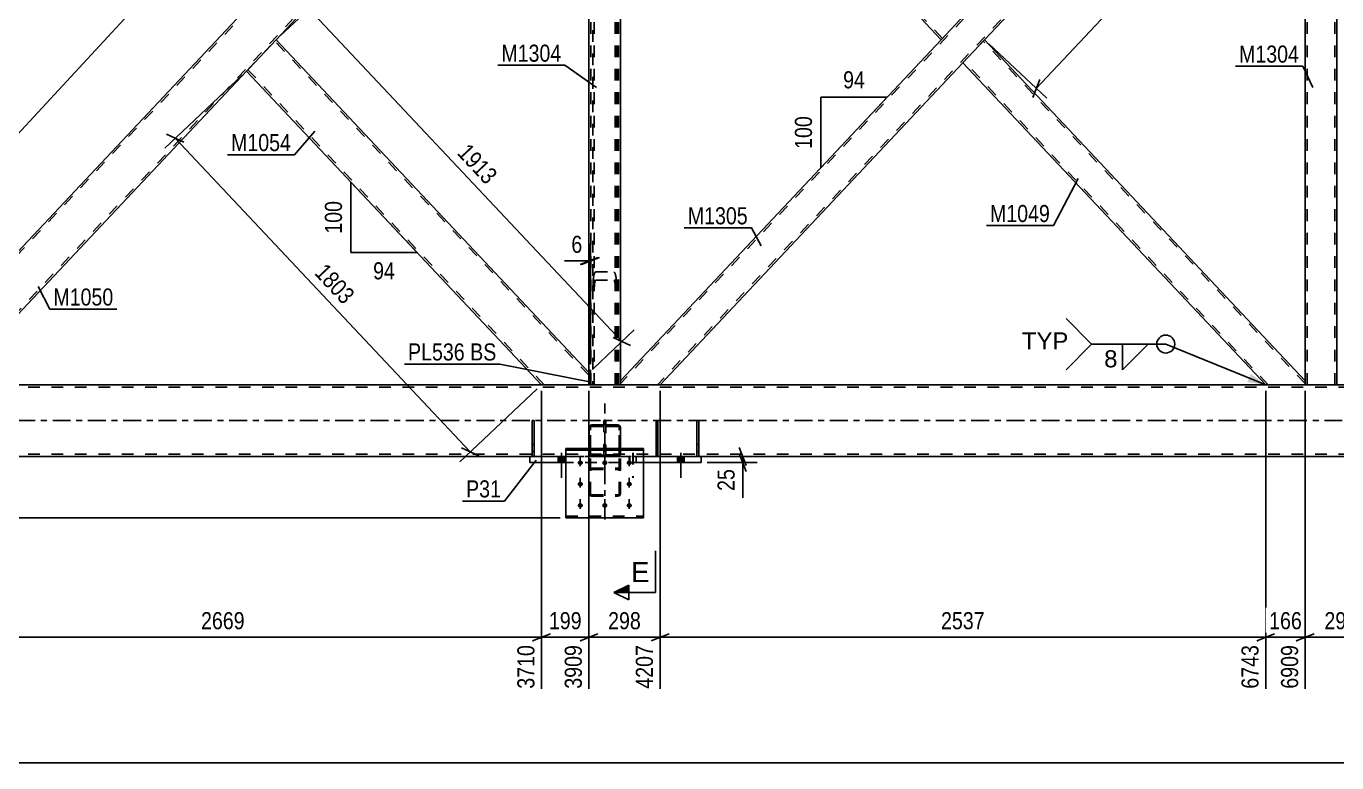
# Model space of a CAD drawing. Header units: millimetres. Extents: x -174 to 1015, y -641 to 200.
# Drawn here: x -36 to 183.5, y -184.9 to -61.5 of the extents above; entities that cross this region are included whole.
import ezdxf

# ---------------------------------------------------------------- set-up
doc = ezdxf.new("R2010")
doc.units = ezdxf.units.MM
doc.linetypes.add('DXK_LINE_DOT2', pattern=[3.9198, 1.9599, -1.9599])
doc.linetypes.add('DXK_LINE_DOT3', pattern=[5.9187, 2.979, -0.9799, 0.9799, -0.9799])
doc.styles.add('Arial', font='ARIAL.TTF', dxfattribs={"height": 0.2})
doc.styles.add('Arial Narrow', font='ARIALN.TTF', dxfattribs={"height": 0.2})

# ---------------------------------------------------------------- blocks, each defined once
blk = doc.blocks.new('Bolt-814735029-5264 - 5257')
at = {"linetype": 'Continuous'}
for points in [[(56.81, -134.28), (56.9, -134.29), (56.99, -134.31), (57.07, -134.35), (57.14, -134.41), (57.19, -134.47), (57.23, -134.54), (57.25, -134.62), (57.25, -134.7), (57.23, -134.78), (57.19, -134.85), (57.14, -134.92), (57.07, -134.97), (56.99, -135.01), (56.9, -135.04), (56.81, -135.05), (56.72, -135.04), (56.63, -135.01), (56.55, -134.97), (56.48, -134.92), (56.43, -134.85), (56.39, -134.78), (56.37, -134.7), (56.37, -134.62), (56.39, -134.54), (56.43, -134.47), (56.48, -134.41), (56.55, -134.35), (56.63, -134.31), (56.72, -134.29)], [(60.91, -134.28), (61, -134.29), (61.09, -134.31), (61.17, -134.35), (61.24, -134.41), (61.29, -134.47), (61.33, -134.54), (61.35, -134.62), (61.35, -134.7), (61.33, -134.78), (61.29, -134.85), (61.24, -134.92), (61.17, -134.97), (61.09, -135.01), (61, -135.04), (60.91, -135.05), (60.82, -135.04), (60.73, -135.01), (60.65, -134.97), (60.58, -134.92), (60.53, -134.85), (60.49, -134.78), (60.47, -134.7), (60.47, -134.62), (60.49, -134.54), (60.53, -134.47), (60.58, -134.41), (60.65, -134.35), (60.73, -134.31), (60.82, -134.29)], [(65.01, -134.28), (65.1, -134.29), (65.19, -134.31), (65.27, -134.35), (65.34, -134.41), (65.39, -134.47), (65.43, -134.54), (65.45, -134.62), (65.45, -134.7), (65.43, -134.78), (65.39, -134.85), (65.34, -134.92), (65.27, -134.97), (65.19, -135.01), (65.1, -135.04), (65.01, -135.05), (64.92, -135.04), (64.83, -135.01), (64.75, -134.97), (64.68, -134.92), (64.63, -134.85), (64.59, -134.78), (64.57, -134.7), (64.57, -134.62), (64.59, -134.54), (64.63, -134.47), (64.68, -134.41), (64.75, -134.35), (64.83, -134.31), (64.92, -134.29)], [(56.81, -137.85), (56.9, -137.86), (56.99, -137.89), (57.07, -137.93), (57.14, -137.98), (57.19, -138.05), (57.23, -138.12), (57.25, -138.2), (57.25, -138.28), (57.23, -138.36), (57.19, -138.43), (57.14, -138.49), (57.07, -138.55), (56.99, -138.59), (56.9, -138.61), (56.81, -138.62), (56.72, -138.61), (56.63, -138.59), (56.55, -138.55), (56.48, -138.49), (56.43, -138.43), (56.39, -138.36), (56.37, -138.28), (56.37, -138.2), (56.39, -138.12), (56.43, -138.05), (56.48, -137.98), (56.55, -137.93), (56.63, -137.89), (56.72, -137.86)], [(65.01, -137.85), (65.1, -137.86), (65.19, -137.89), (65.27, -137.93), (65.34, -137.98), (65.39, -138.05), (65.43, -138.12), (65.45, -138.2), (65.45, -138.28), (65.43, -138.36), (65.39, -138.43), (65.34, -138.49), (65.27, -138.55), (65.19, -138.59), (65.1, -138.61), (65.01, -138.62), (64.92, -138.61), (64.83, -138.59), (64.75, -138.55), (64.68, -138.49), (64.63, -138.43), (64.59, -138.36), (64.57, -138.28), (64.57, -138.2), (64.59, -138.12), (64.63, -138.05), (64.68, -137.98), (64.75, -137.93), (64.83, -137.89), (64.92, -137.86)], [(56.81, -141.43), (56.9, -141.44), (56.99, -141.46), (57.07, -141.5), (57.14, -141.56), (57.19, -141.62), (57.23, -141.69), (57.25, -141.77), (57.25, -141.85), (57.23, -141.93), (57.19, -142), (57.14, -142.07), (57.07, -142.12), (56.99, -142.16), (56.9, -142.19), (56.81, -142.2), (56.72, -142.19), (56.63, -142.16), (56.55, -142.12), (56.48, -142.07), (56.43, -142), (56.39, -141.93), (56.37, -141.85), (56.37, -141.77), (56.39, -141.69), (56.43, -141.62), (56.48, -141.56), (56.55, -141.5), (56.63, -141.46), (56.72, -141.44)], [(60.91, -141.43), (61, -141.44), (61.09, -141.46), (61.17, -141.5), (61.24, -141.56), (61.29, -141.62), (61.33, -141.69), (61.35, -141.77), (61.35, -141.85), (61.33, -141.93), (61.29, -142), (61.24, -142.07), (61.17, -142.12), (61.09, -142.16), (61, -142.19), (60.91, -142.2), (60.82, -142.19), (60.73, -142.16), (60.65, -142.12), (60.58, -142.07), (60.53, -142), (60.49, -141.93), (60.47, -141.85), (60.47, -141.77), (60.49, -141.69), (60.53, -141.62), (60.58, -141.56), (60.65, -141.5), (60.73, -141.46), (60.82, -141.44)], [(65.01, -141.43), (65.1, -141.44), (65.19, -141.46), (65.27, -141.5), (65.34, -141.56), (65.39, -141.62), (65.43, -141.69), (65.45, -141.77), (65.45, -141.85), (65.43, -141.93), (65.39, -142), (65.34, -142.07), (65.27, -142.12), (65.19, -142.16), (65.1, -142.19), (65.01, -142.2), (64.92, -142.19), (64.83, -142.16), (64.75, -142.12), (64.68, -142.07), (64.63, -142), (64.59, -141.93), (64.57, -141.85), (64.57, -141.77), (64.59, -141.69), (64.63, -141.62), (64.68, -141.56), (64.75, -141.5), (64.83, -141.46), (64.92, -141.44)]]:
    blk.add_hatch(color=1, dxfattribs=at).paths.add_polyline_path(points)
at = {"color": 1, "linetype": 'Continuous'}
for p, q in [((56.81, -135.23), (56.81, -133.6)), ((60.91, -135.23), (60.91, -133.6)), ((65.01, -135.23), (65.01, -133.6)), ((56.81, -138.8), (56.81, -137.18)), ((65.01, -138.8), (65.01, -137.18)), ((56.81, -142.38), (56.81, -140.75)), ((60.91, -142.38), (60.91, -140.75)), ((65.01, -142.38), (65.01, -140.75))]:
    blk.add_line(p, q, dxfattribs=at)
blk = doc.blocks.new('Part-814735029-5336 - 5257')
at = {"color": 7, "linetype": 'DXK_LINE_DOT2'}
for p, q in [((863.9, -122), (-67.1, -122)), ((863.9, -121.6), (50.38, -121.6)), ((58.5, -121.6), (50.38, -121.6)), ((863.9, -133.2), (-67.1, -133.2)), ((77.05, -133.6), (48.33, -133.6))]:
    blk.add_line(p, q, dxfattribs=at)
at = {"color": 2, "linetype": 'Continuous'}
for p, q in [((50.38, -121.6), (-48.58, -121.6)), ((863.9, -121.6), (58.5, -121.6)), ((48.33, -133.6), (-67.1, -133.6)), ((294.4, -133.6), (77.05, -133.6))]:
    blk.add_line(p, q, dxfattribs=at)
at = {"color": 7, "linetype": 'DXK_LINE_DOT3'}
blk.add_line((-67.1, -127.6), (863.9, -127.6), dxfattribs=at)
blk = doc.blocks.new('Bolt-814735029-5276 - 5257')
at = {"linetype": 'Continuous'}
for points in [[(54.17, -133.6), (53.09, -133.6), (53.09, -134.6), (54.17, -134.6)], [(74.17, -133.6), (73.09, -133.6), (73.09, -134.6), (74.17, -134.6)]]:
    blk.add_hatch(color=1, dxfattribs=at).paths.add_polyline_path(points)
at = {"color": 1, "linetype": 'Continuous'}
for p, q in [((53.09, -133.6), (53.09, -134.6)), ((53.63, -133), (53.63, -137.2)), ((54.17, -133.6), (54.17, -134.6)), ((73.09, -133.6), (73.09, -134.6)), ((73.63, -133), (73.63, -137.2)), ((74.17, -133.6), (74.17, -134.6))]:
    blk.add_line(p, q, dxfattribs=at)
at = {"color": 1, "linetype": 'DXK_LINE_DOT2'}
for p, q in [((65.09, -133.6), (65.09, -134.6)), ((65.63, -133), (65.63, -137.2)), ((66.17, -133.6), (66.17, -134.6))]:
    blk.add_line(p, q, dxfattribs=at)
blk = doc.blocks.new('Bolt-814735029-5277 - 5257')
at = {"linetype": 'Continuous'}
for points in [[(54.19, -133.6), (53.11, -133.6), (53.11, -134.6), (54.19, -134.6)], [(74.19, -133.6), (73.11, -133.6), (73.11, -134.6), (74.19, -134.6)]]:
    blk.add_hatch(color=1, dxfattribs=at).paths.add_polyline_path(points)
at = {"color": 1, "linetype": 'Continuous'}
for p, q in [((53.11, -133.6), (53.11, -134.6)), ((53.65, -133), (53.65, -137.2)), ((54.19, -133.6), (54.19, -134.6)), ((73.11, -133.6), (73.11, -134.6)), ((73.65, -133), (73.65, -137.2)), ((74.19, -133.6), (74.19, -134.6))]:
    blk.add_line(p, q, dxfattribs=at)
at = {"color": 1, "linetype": 'DXK_LINE_DOT2'}
for p, q in [((65.11, -133.6), (65.11, -134.6)), ((65.65, -133), (65.65, -137.2)), ((66.19, -133.6), (66.19, -134.6))]:
    blk.add_line(p, q, dxfattribs=at)
blk = doc.blocks.new('Part-814735029-5304 - 5257')
at = {"color": 7, "linetype": 'DXK_LINE_DOT2'}
for p, q in [((58.26, -121.6), (58.26, -119.14)), ((58.5, -119.14), (58.26, -119.14)), ((58.5, -121.6), (58.5, -119.14)), ((58.5, -121.6), (58.26, -121.6))]:
    blk.add_line(p, q, dxfattribs=at)
blk = doc.blocks.new('Part-814735029-5309 - 5257')
at = {"color": 2, "linetype": 'Continuous'}
for p, q in [((58.5, -119.14), (58.26, -119.14)), ((58.26, -119.14), (58.26, -121.6)), ((58.5, -119.14), (58.5, -121.6)), ((58.5, -121.6), (58.26, -121.6))]:
    blk.add_line(p, q, dxfattribs=at)
blk = doc.blocks.new('Part-814735029-5474 - 5257')
at = {"color": 7, "linetype": 'DXK_LINE_DOT2'}
for p, q in [((183.54, -6), (178.26, -6)), ((178.26, -6.66), (178.26, -6)), ((178.58, -121.6), (178.58, -6)), ((183.22, -121.6), (183.22, -6)), ((183.54, -6.66), (183.54, -6)), ((178.26, -121.6), (178.26, -120.94)), ((183.54, -121.6), (178.26, -121.6)), ((183.54, -121.6), (183.54, -120.94))]:
    blk.add_line(p, q, dxfattribs=at)
at = {"color": 2, "linetype": 'Continuous'}
for p, q in [((178.26, -120.94), (178.26, -6.66)), ((183.54, -120.94), (183.54, -6.66))]:
    blk.add_line(p, q, dxfattribs=at)
blk = doc.blocks.new('Part-814735029-7438 - 5257')
at = {"color": 7, "linetype": 'DXK_LINE_DOT2'}
for p, q in [((58.95, 12.35), (58.91, 12.28)), ((58.91, 12.28), (58.91, -121.6)), ((58.91, 11.08), (58.95, 11.01)), ((59.05, 12.41), (58.95, 12.35)), ((58.95, 11.01), (59.05, 10.95)), ((59.21, 12.45), (59.05, 12.41)), ((59.15, 12.28), (59.17, 12.32)), ((59.15, -121.6), (59.15, 12.28)), ((59.17, 11.05), (59.15, 11.08)), ((59.17, 12.32), (59.22, 12.35)), ((59.22, 11.01), (59.17, 11.05)), ((59.39, 12.47), (59.21, 12.45)), ((59.22, 12.35), (59.25, 12.36)), ((59.22, 11.01), (59.25, 11.01)), ((59.25, 12.36), (59.3, 12.37)), ((59.25, 11.01), (59.3, 10.99)), ((59.3, 12.37), (59.39, 12.37)), ((59.3, 10.99), (59.39, 10.99)), ((62.43, 12.47), (59.39, 12.47)), ((62.43, 12.37), (59.39, 12.37)), ((62.43, 10.99), (59.39, 10.99)), ((62.61, 12.45), (62.43, 12.47)), ((62.43, 12.37), (62.52, 12.37)), ((62.52, 10.99), (62.43, 10.99)), ((62.52, 12.37), (62.6, 12.35)), ((62.6, 11.01), (62.52, 10.99)), ((62.6, 12.35), (62.65, 12.32)), ((62.65, 11.05), (62.6, 11.01)), ((62.77, 12.41), (62.61, 12.45)), ((62.65, 12.32), (62.67, 12.28)), ((62.67, 11.08), (62.65, 11.05)), ((62.67, -121.6), (62.67, 12.28)), ((62.87, 12.35), (62.77, 12.41)), ((62.77, 10.95), (62.87, 11.01)), ((62.91, 12.28), (62.87, 12.35)), ((62.87, 11.01), (62.91, 11.08)), ((62.91, -121.6), (62.91, 12.28)), ((59.05, 10.95), (59.21, 10.91)), ((59.21, 10.91), (59.39, 10.89)), ((62.43, 10.89), (59.39, 10.89)), ((62.43, 10.89), (62.61, 10.91)), ((62.61, 10.91), (62.77, 10.95)), ((59.39, -102.66), (59.21, -102.87)), ((59.39, -102.66), (62.43, -102.66)), ((62.61, -102.87), (62.43, -102.66)), ((58.95, -104.4), (58.91, -105.48)), ((59.15, -105.48), (59.17, -104.94)), ((59.3, -104.17), (59.39, -104.07)), ((59.39, -104.07), (62.43, -104.07)), ((62.43, -104.07), (62.52, -104.17)), ((62.65, -104.94), (62.67, -105.48)), ((62.91, -105.48), (62.87, -104.4)), ((58.91, -121.6), (62.91, -121.6))]:
    blk.add_line(p, q, dxfattribs=at)
for centre, radius, start, end in [((64.63, -104.58), 5.69, 162.5177, 178.1407), ((57.19, -104.58), 5.69, 1.8593, 17.4823), ((62.01, -105.03), 2.84, 162.5177, 178.1407), ((59.81, -105.03), 2.84, 1.8593, 17.4823)]:
    blk.add_arc(centre, radius, start, end, dxfattribs=at)
blk = doc.blocks.new('Part-814735029-5414 - 5257')
at = {"color": 2, "linetype": 'Continuous'}
for p, q in [((1.34, -68.59), (5.84, -63.8)), ((58.26, -119.54), (5.84, -63.8)), ((0.9, -69.05), (1.03, -68.92)), ((50.32, -121.6), (0.9, -69.05)), ((1.03, -68.92), (1.34, -68.59)), ((58.26, -121.6), (50.38, -121.6))]:
    blk.add_line(p, q, dxfattribs=at)
at = {"color": 7, "linetype": 'DXK_LINE_DOT2'}
for p, q in [((58.26, -120), (5.62, -64.03)), ((1.26, -68.68), (1.03, -68.92)), ((1.12, -68.82), (1.14, -68.8)), ((50.76, -121.6), (1.12, -68.82)), ((1.17, -68.77), (1.34, -68.59)), ((58.26, -121.6), (58.26, -119.54)), ((50.38, -121.6), (50.32, -121.6))]:
    blk.add_line(p, q, dxfattribs=at)
blk = doc.blocks.new('Part-814735029-5569 - 5257')
at = {"color": 2, "linetype": 'Continuous'}
for p, q in [((-56.46, -119.54), (50.32, -6)), ((54.41, -6), (50.38, -6)), ((58.26, -8.06), (5.84, -63.8)), ((58.26, -6.71), (58.26, -8.06)), ((-48.51, -121.6), (0.9, -69.05)), ((-56.46, -121.6), (-56.46, -119.54)), ((-48.58, -121.6), (-56.46, -121.6))]:
    blk.add_line(p, q, dxfattribs=at)
at = {"color": 7, "linetype": 'DXK_LINE_DOT2'}
for p, q in [((-56.46, -120), (50.76, -6)), ((50.38, -6), (50.32, -6)), ((58.26, -6), (54.41, -6)), ((58.26, -6.71), (58.26, -6)), ((-48.95, -121.6), (58.26, -7.59)), ((0.9, -69.05), (5.84, -63.8)), ((-48.58, -121.6), (-48.51, -121.6))]:
    blk.add_line(p, q, dxfattribs=at)
blk = doc.blocks.new('Part-814735029-5580 - 5257')
at = {"color": 2, "linetype": 'Continuous'}
for p, q in [((48.33, -134.6), (48.33, -133.6)), ((54.41, -133.6), (48.33, -133.6)), ((77.05, -133.6), (67.41, -133.6)), ((77.05, -134.6), (77.05, -133.6)), ((54.41, -134.6), (48.33, -134.6)), ((77.05, -134.6), (67.41, -134.6))]:
    blk.add_line(p, q, dxfattribs=at)
at = {"color": 7, "linetype": 'DXK_LINE_DOT2'}
for p, q in [((67.41, -133.6), (54.41, -133.6)), ((67.41, -134.6), (54.41, -134.6))]:
    blk.add_line(p, q, dxfattribs=at)
blk = doc.blocks.new('Part-814735029-5701 - 5257')
at = {"color": 7, "linetype": 'DXK_LINE_DOT2'}
for p, q in [((172.07, -6), (63.54, -121.41)), ((178.26, -6.19), (69.73, -121.6)), ((178.26, -6), (171.63, -6)), ((120.9, -59.95), (117.28, -63.8)), ((124.53, -63.8), (120.9, -67.65)), ((70.17, -121.6), (63.54, -121.6))]:
    blk.add_line(p, q, dxfattribs=at)
at = {"color": 2, "linetype": 'Continuous'}
for p, q in [((171.63, -6), (120.9, -59.95)), ((178.26, -6.66), (178.26, -6)), ((178.26, -6.66), (124.53, -63.8)), ((117.28, -63.8), (63.54, -120.94)), ((120.9, -67.65), (70.17, -121.6)), ((63.54, -121.6), (63.54, -120.94))]:
    blk.add_line(p, q, dxfattribs=at)
blk = doc.blocks.new('Part-814735029-5621 - 5257')
at = {"color": 2, "linetype": 'Continuous'}
for p, q in [((58.31, -128.62), (58.27, -128.8)), ((58.27, -128.81), (58.27, -128.8)), ((58.41, -128.46), (58.31, -128.62)), ((58.57, -128.36), (58.41, -128.46)), ((58.75, -128.32), (58.57, -128.36)), ((63.07, -128.32), (58.75, -128.32)), ((63.25, -128.36), (63.07, -128.32)), ((63.41, -128.46), (63.25, -128.36)), ((63.51, -128.62), (63.41, -128.46)), ((63.55, -128.8), (63.51, -128.62)), ((63.55, -128.81), (63.55, -128.8))]:
    blk.add_line(p, q, dxfattribs=at)
at = {"color": 7, "linetype": 'DXK_LINE_DOT2'}
for p, q in [((58.27, -128.8), (58.31, -128.62)), ((58.27, -133.12), (58.27, -128.81)), ((58.51, -128.8), (58.53, -128.71)), ((58.51, -133.12), (58.51, -128.8)), ((58.53, -128.71), (58.58, -128.63)), ((58.57, -128.36), (58.75, -128.32)), ((58.58, -128.63), (58.66, -128.58)), ((58.66, -128.58), (58.75, -128.56)), ((63.07, -128.56), (58.75, -128.56)), ((63.07, -128.32), (63.25, -128.36)), ((63.07, -128.56), (63.16, -128.58)), ((63.16, -128.58), (63.24, -128.63)), ((63.24, -128.63), (63.29, -128.71)), ((63.29, -128.71), (63.31, -128.8)), ((63.31, -133.12), (63.31, -128.8)), ((63.51, -128.62), (63.55, -128.8)), ((63.55, -133.12), (63.55, -128.81)), ((58.27, -133.12), (58.31, -133.3)), ((58.31, -133.3), (58.27, -133.12)), ((58.31, -133.3), (58.41, -133.46)), ((58.41, -133.46), (58.57, -133.56)), ((58.53, -133.21), (58.51, -133.12)), ((58.58, -133.29), (58.53, -133.21)), ((58.57, -133.56), (58.75, -133.6)), ((58.75, -133.6), (58.57, -133.56)), ((58.66, -133.34), (58.58, -133.29)), ((58.75, -133.36), (58.66, -133.34)), ((63.07, -133.36), (58.75, -133.36)), ((63.07, -133.6), (58.75, -133.6)), ((63.16, -133.34), (63.07, -133.36)), ((63.07, -133.6), (63.25, -133.56)), ((63.25, -133.56), (63.07, -133.6)), ((63.24, -133.29), (63.16, -133.34)), ((63.29, -133.21), (63.24, -133.29)), ((63.25, -133.56), (63.41, -133.46)), ((63.31, -133.12), (63.29, -133.21)), ((63.41, -133.46), (63.51, -133.3)), ((63.51, -133.3), (63.55, -133.12)), ((63.55, -133.12), (63.51, -133.3))]:
    blk.add_line(p, q, dxfattribs=at)
at = {"color": 7, "linetype": 'DXK_LINE_DOT3'}
blk.add_line((60.91, -130.96), (60.91, -130.96), dxfattribs=at)
at = {"color": 7, "linetype": 'DXK_LINE_DOT2'}
for centre, start, end in [((58.75, -128.8), 112.5, 157.5), ((63.07, -128.8), 22.5, 67.5), ((58.75, -133.12), 202.5, 247.5), ((63.07, -133.12), 292.5, 337.5)]:
    blk.add_arc(centre, 0.48, start, end, dxfattribs=at)
blk = doc.blocks.new('Part-814735029-5622 - 5257')
at = {"color": 7, "linetype": 'DXK_LINE_DOT3'}
blk.add_line((60.91, -144.17), (60.91, -124.73), dxfattribs=at)
at = {"color": 2, "linetype": 'Continuous'}
for p, q in [((58.27, -128.81), (58.31, -128.63)), ((58.27, -132.26), (58.27, -128.81)), ((58.31, -128.63), (58.41, -128.47)), ((58.41, -128.47), (58.57, -128.37)), ((58.57, -128.37), (58.75, -128.33)), ((58.75, -128.33), (63.07, -128.33)), ((63.07, -128.33), (63.25, -128.37)), ((63.25, -128.37), (63.41, -128.47)), ((63.41, -128.47), (63.51, -128.63)), ((63.51, -128.63), (63.55, -128.81)), ((63.55, -132.26), (63.55, -128.81))]:
    blk.add_line(p, q, dxfattribs=at)
at = {"color": 7, "linetype": 'DXK_LINE_DOT2'}
for p, q in [((58.53, -128.72), (58.51, -128.81)), ((58.51, -139.83), (58.51, -128.81)), ((58.58, -128.64), (58.53, -128.72)), ((58.66, -128.59), (58.58, -128.64)), ((58.75, -128.57), (58.66, -128.59)), ((58.75, -128.57), (63.07, -128.57)), ((63.16, -128.59), (63.07, -128.57)), ((63.24, -128.64), (63.16, -128.59)), ((63.29, -128.72), (63.24, -128.64)), ((63.31, -128.81), (63.29, -128.72)), ((63.31, -139.83), (63.31, -128.81)), ((58.27, -139.83), (58.27, -132.26)), ((58.31, -133.32), (58.27, -133.13)), ((58.41, -133.47), (58.31, -133.32)), ((58.57, -133.58), (58.41, -133.47)), ((58.51, -133.13), (58.53, -133.22)), ((58.53, -133.22), (58.58, -133.3)), ((58.75, -133.61), (58.57, -133.58)), ((58.58, -133.3), (58.66, -133.35)), ((58.66, -133.35), (58.75, -133.37)), ((58.75, -133.37), (63.07, -133.37)), ((58.75, -133.61), (63.07, -133.61)), ((63.07, -133.37), (63.16, -133.35)), ((63.25, -133.58), (63.07, -133.61)), ((63.16, -133.35), (63.24, -133.3)), ((63.24, -133.3), (63.29, -133.22)), ((63.41, -133.47), (63.25, -133.58)), ((63.29, -133.22), (63.31, -133.13)), ((63.51, -133.32), (63.41, -133.47)), ((63.55, -133.13), (63.51, -133.32)), ((63.55, -139.83), (63.55, -132.26)), ((58.31, -135.85), (58.27, -136.01)), ((58.41, -135.72), (58.31, -135.85)), ((58.57, -135.62), (58.41, -135.72)), ((58.51, -136.01), (58.53, -135.93)), ((58.53, -135.93), (58.58, -135.87)), ((58.75, -135.59), (58.57, -135.62)), ((58.58, -135.87), (58.66, -135.82)), ((58.66, -135.82), (58.75, -135.8)), ((58.75, -135.59), (63.07, -135.59)), ((58.75, -135.8), (63.07, -135.8)), ((63.25, -135.62), (63.07, -135.59)), ((63.07, -135.8), (63.16, -135.82)), ((63.16, -135.82), (63.24, -135.87)), ((63.24, -135.87), (63.29, -135.93)), ((63.41, -135.72), (63.25, -135.62)), ((63.29, -135.93), (63.31, -136.01)), ((63.51, -135.85), (63.41, -135.72)), ((63.55, -136.01), (63.51, -135.85)), ((58.27, -139.83), (58.31, -139.99)), ((58.31, -139.99), (58.41, -140.13)), ((58.41, -140.13), (58.57, -140.22)), ((58.53, -139.91), (58.51, -139.83)), ((58.58, -139.98), (58.53, -139.91)), ((58.57, -140.22), (58.75, -140.26)), ((58.66, -140.03), (58.58, -139.98)), ((58.75, -140.04), (58.66, -140.03)), ((58.75, -140.04), (63.07, -140.04)), ((58.75, -140.26), (63.07, -140.26)), ((63.16, -140.03), (63.07, -140.04)), ((63.07, -140.26), (63.25, -140.22)), ((63.24, -139.98), (63.16, -140.03)), ((63.29, -139.91), (63.24, -139.98)), ((63.25, -140.22), (63.41, -140.13)), ((63.31, -139.83), (63.29, -139.91)), ((63.41, -140.13), (63.51, -139.99)), ((63.51, -139.99), (63.55, -139.83))]:
    blk.add_line(p, q, dxfattribs=at)
blk = doc.blocks.new('Part-814735029-5626 - 5257')
at = {"color": 2, "linetype": 'Continuous'}
for p, q in [((54.41, -132.26), (67.41, -132.26)), ((54.41, -143.9), (54.41, -132.26)), ((54.41, -132.57), (67.41, -132.57)), ((67.41, -143.9), (67.41, -132.26)), ((67.41, -143.9), (54.41, -143.9))]:
    blk.add_line(p, q, dxfattribs=at)
at = {"color": 7, "linetype": 'DXK_LINE_DOT2'}
blk.add_line((54.41, -143.59), (67.41, -143.59), dxfattribs=at)
blk = doc.blocks.new('Part-814735029-5627 - 5257')
at = {"color": 7, "linetype": 'DXK_LINE_DOT2'}
for p, q in [((69.49, -127.6), (69.49, -133.6)), ((69.81, -127.6), (69.49, -127.6)), ((69.49, -127.6), (69.81, -127.6)), ((69.81, -133.6), (69.81, -127.6)), ((69.81, -131.6), (69.49, -131.6)), ((69.49, -132.8), (69.81, -132.8)), ((69.49, -133.6), (69.81, -133.6)), ((69.81, -133.6), (69.49, -133.6))]:
    blk.add_line(p, q, dxfattribs=at)
blk = doc.blocks.new('Part-814735029-5628 - 5257')
at = {"color": 7, "linetype": 'DXK_LINE_DOT2'}
for p, q in [((76.33, -127.6), (76.33, -133.6)), ((76.65, -127.6), (76.33, -127.6)), ((76.33, -127.6), (76.65, -127.6)), ((76.65, -133.6), (76.65, -127.6)), ((76.65, -131.6), (76.33, -131.6)), ((76.33, -132.8), (76.65, -132.8)), ((76.33, -133.6), (76.65, -133.6)), ((76.65, -133.6), (76.33, -133.6))]:
    blk.add_line(p, q, dxfattribs=at)
blk = doc.blocks.new('Part-814735029-5629 - 5257')
at = {"color": 7, "linetype": 'DXK_LINE_DOT2'}
for p, q in [((48.73, -127.6), (48.73, -133.6)), ((49.05, -127.6), (48.73, -127.6)), ((48.73, -127.6), (49.05, -127.6)), ((49.05, -133.6), (49.05, -127.6)), ((49.05, -131.6), (48.73, -131.6)), ((48.73, -132.8), (49.05, -132.8)), ((48.73, -133.6), (49.05, -133.6)), ((49.05, -133.6), (48.73, -133.6))]:
    blk.add_line(p, q, dxfattribs=at)
blk = doc.blocks.new('Part-814735029-5630 - 5257')
at = {"color": 2, "linetype": 'Continuous'}
for p, q in [((69.49, -127.6), (69.81, -127.6)), ((69.49, -127.6), (69.49, -133.6)), ((69.81, -133.6), (69.81, -127.6)), ((69.49, -131.6), (69.81, -131.6)), ((69.81, -133.6), (69.49, -133.6))]:
    blk.add_line(p, q, dxfattribs=at)
at = {"color": 7, "linetype": 'DXK_LINE_DOT2'}
for p, q in [((69.81, -127.6), (69.49, -127.6)), ((69.49, -132.8), (69.81, -132.8)), ((69.49, -133.6), (69.81, -133.6))]:
    blk.add_line(p, q, dxfattribs=at)
blk = doc.blocks.new('Part-814735029-5631 - 5257')
at = {"color": 2, "linetype": 'Continuous'}
for p, q in [((76.33, -127.6), (76.65, -127.6)), ((76.33, -127.6), (76.33, -133.6)), ((76.65, -133.6), (76.65, -127.6)), ((76.33, -131.6), (76.65, -131.6)), ((76.65, -133.6), (76.33, -133.6))]:
    blk.add_line(p, q, dxfattribs=at)
at = {"color": 7, "linetype": 'DXK_LINE_DOT2'}
for p, q in [((76.65, -127.6), (76.33, -127.6)), ((76.33, -132.8), (76.65, -132.8)), ((76.33, -133.6), (76.65, -133.6))]:
    blk.add_line(p, q, dxfattribs=at)
blk = doc.blocks.new('Part-814735029-5632 - 5257')
at = {"color": 2, "linetype": 'Continuous'}
for p, q in [((48.73, -127.6), (49.05, -127.6)), ((48.73, -127.6), (48.73, -133.6)), ((49.05, -133.6), (49.05, -127.6)), ((48.73, -131.6), (49.05, -131.6)), ((49.05, -133.6), (48.73, -133.6))]:
    blk.add_line(p, q, dxfattribs=at)
at = {"color": 7, "linetype": 'DXK_LINE_DOT2'}
for p, q in [((49.05, -127.6), (48.73, -127.6)), ((48.73, -132.8), (49.05, -132.8)), ((48.73, -133.6), (49.05, -133.6))]:
    blk.add_line(p, q, dxfattribs=at)
blk = doc.blocks.new('Part-814735029-5706 - 5257')
at = {"color": 7, "linetype": 'DXK_LINE_DOT2'}
for p, q in [((70.17, -6), (63.54, -6)), ((63.54, -6.66), (63.54, -6)), ((117.5, -63.57), (63.54, -6.19)), ((120.68, -60.18), (69.73, -6)), ((63.59, -6.71), (63.54, -6.66)), ((120.87, -59.98), (120.46, -60.41)), ((117.5, -63.57), (117.51, -63.55))]:
    blk.add_line(p, q, dxfattribs=at)
at = {"color": 2, "linetype": 'Continuous'}
for p, q in [((120.9, -59.95), (70.17, -6)), ((117.28, -63.8), (63.59, -6.71)), ((120.46, -60.41), (117.28, -63.8)), ((120.9, -59.95), (120.46, -60.41))]:
    blk.add_line(p, q, dxfattribs=at)
blk = doc.blocks.new('Part-814735029-5731 - 5257')
at = {"color": 7, "linetype": 'DXK_LINE_DOT2'}
for p, q in [((63.54, -6), (58.26, -6)), ((58.26, -8.06), (58.26, -6)), ((58.58, -121.6), (58.58, -6)), ((63.22, -121.6), (63.22, -6)), ((63.54, -6.71), (63.54, -6)), ((58.26, -121.6), (58.26, -119.14)), ((63.54, -121.6), (58.26, -121.6)), ((63.54, -121.6), (63.54, -120.94))]:
    blk.add_line(p, q, dxfattribs=at)
at = {"color": 2, "linetype": 'Continuous'}
for p, q in [((58.26, -119.14), (58.26, -8.06)), ((63.54, -120.94), (63.54, -6.71))]:
    blk.add_line(p, q, dxfattribs=at)
blk = doc.blocks.new('Part-814735029-5748 - 5257')
at = {"color": 2, "linetype": 'Continuous'}
for p, q in [((124.53, -63.8), (120.9, -67.65)), ((178.26, -120.94), (124.53, -63.8)), ((171.63, -121.6), (120.9, -67.65)), ((178.26, -121.6), (178.26, -120.94))]:
    blk.add_line(p, q, dxfattribs=at)
at = {"color": 7, "linetype": 'DXK_LINE_DOT2'}
for p, q in [((178.26, -121.41), (124.31, -64.03)), ((121.12, -67.42), (121.14, -67.4)), ((172.07, -121.6), (121.12, -67.42)), ((178.26, -121.6), (171.63, -121.6))]:
    blk.add_line(p, q, dxfattribs=at)
blk = doc.blocks.new('Part-814735029-5846 - 5257')
at = {"color": 7, "linetype": 'DXK_LINE_DOT2'}
for p, q in [((60.76, -127.6), (60.76, -133.6)), ((61.08, -127.6), (60.76, -127.6)), ((60.76, -127.6), (61.08, -127.6)), ((61.08, -133.6), (61.08, -127.6)), ((61.08, -131.6), (60.76, -131.6)), ((60.76, -132.8), (61.08, -132.8)), ((60.76, -133.6), (61.08, -133.6)), ((61.08, -133.6), (60.76, -133.6))]:
    blk.add_line(p, q, dxfattribs=at)
blk = doc.blocks.new('StraightDimension-814735029-6179 - 5257')
at = {"color": 7, "linetype": 'Continuous'}
for p, q in [((70.17, -122.6), (70.17, -172.51)), ((171.63, -122.6), (171.63, -172.51)), ((71.67, -163.3), (68.67, -164.5)), ((70.17, -163.9), (171.63, -163.9)), ((170.13, -164.5), (173.13, -163.3))]:
    blk.add_line(p, q, dxfattribs=at)
at = {"color": 0}
blk.add_wipeout([(125.16, -163.15), (125.16, -158.95), (116.64, -158.95), (116.64, -163.15)], dxfattribs=at)
at = {"color": 0, "linetype": 'Continuous'}
blk.add_wipeout([(171.03, -164.6), (166.83, -164.6), (166.83, -173.11), (171.03, -173.11)], dxfattribs=at)
at = {"color": 3, "style": 'Arial Narrow'}
blk.add_text('2537', height=2.863, dxfattribs=at).set_placement((117.24, -162.55))
at = {"color": 3, "linetype": 'Continuous', "style": 'Arial Narrow'}
blk.add_text('6743', height=2.863, rotation=90.0002, dxfattribs=at).set_placement((170.43, -172.51))
blk = doc.blocks.new('StraightDimension-814735029-6641 - 5257')
at = {"color": 7, "linetype": 'Continuous'}
for p, q in [((-122.27, 4.5), (-123.47, 7.5)), ((-19.1, 6), (-125.72, 6)), ((-122.87, -143.9), (-122.87, 6)), ((-123.47, -142.4), (-122.27, -145.4)), ((53.41, -143.9), (-125.72, -143.9))]:
    blk.add_line(p, q, dxfattribs=at)
at = {"color": 0}
blk.add_wipeout([(-123.62, -64.7), (-127.82, -64.7), (-127.82, -73.21), (-123.62, -73.21)], dxfattribs=at)
at = {"color": 3, "style": 'Arial Narrow'}
blk.add_text('3748', height=2.863, rotation=90.0002, dxfattribs=at).set_placement((-124.22, -72.61))
blk = doc.blocks.new('StraightDimension-814735029-6866 - 5257')
at = {"color": 7, "linetype": 'Continuous'}
for p, q in [((-18.1, -7), (-18.1, -40.67)), ((-80, -120.6), (-80, -35.42)), ((-78.5, -37.67), (-81.5, -38.87)), ((-80, -38.27), (-18.1, -38.27)), ((-19.6, -38.87), (-16.6, -37.67))]:
    blk.add_line(p, q, dxfattribs=at)
at = {"color": 0}
blk.add_wipeout([(-44.79, -37.52), (-44.79, -33.32), (-53.31, -33.32), (-53.31, -37.52)], dxfattribs=at)
at = {"color": 3, "style": 'Arial Narrow'}
blk.add_text('2000', height=2.863, dxfattribs=at).set_placement((-52.71, -36.92))
blk = doc.blocks.new('StraightDimension-814735029-6741 - 5257')
at = {"color": 7, "linetype": 'Continuous'}
for p, q in [((6.57, -63.11), (13.43, -56.67)), ((12.82, -59.3), (9.89, -57.94)), ((11.35, -58.62), (63.77, -114.36)), ((58.99, -118.85), (65.85, -112.41)), ((62.3, -113.68), (65.23, -115.04))]:
    blk.add_line(p, q, dxfattribs=at)
at = {"color": 0}
blk.add_wipeout([(41.02, -89.08), (44.08, -86.2), (38.25, -80), (35.19, -82.87)], dxfattribs=at)
at = {"color": 3, "style": 'Arial Narrow'}
blk.add_text('1913', height=2.863, rotation=-46.7591, dxfattribs=at).set_placement((36.04, -82.9))
blk = doc.blocks.new('StraightDimension-814735029-6537 - 5257')
at = {"color": 7, "linetype": 'Continuous'}
for p, q in [((49.6, -5.32), (37.58, 5.79)), ((39.09, 2.35), (40.25, 5.37)), ((-67.13, -111.74), (39.67, 3.86)), ((-57.19, -120.92), (-69.22, -109.81)), ((-66.55, -110.23), (-67.71, -113.25))]:
    blk.add_line(p, q, dxfattribs=at)
at = {"color": 0}
blk.add_wipeout([(-11.39, -50.31), (-14.48, -47.46), (-20.25, -53.71), (-17.17, -56.56)], dxfattribs=at)
at = {"color": 3, "style": 'Arial Narrow'}
blk.add_text('3935', height=2.863, rotation=47.269, dxfattribs=at).set_placement((-17.2, -55.71))
blk = doc.blocks.new('StraightDimension-814735029-6835 - 5257')
at = {"color": 7, "linetype": 'Continuous'}
for p, q in [((-20.1, 0), (-113.69, 0)), ((-110.24, -1.5), (-111.44, 1.5)), ((-110.84, -133.1), (-110.84, 0)), ((-111.44, -131.6), (-110.24, -134.6)), ((-81, -133.1), (-113.69, -133.1))]:
    blk.add_line(p, q, dxfattribs=at)
at = {"color": 0}
blk.add_wipeout([(-111.59, -62.29), (-115.79, -62.29), (-115.79, -70.81), (-111.59, -70.81)], dxfattribs=at)
at = {"color": 3, "style": 'Arial Narrow'}
blk.add_text('3327', height=2.863, rotation=90.0002, dxfattribs=at).set_placement((-112.19, -70.21))
blk = doc.blocks.new('StraightDimension-814735029-6195 - 5257')
at = {"color": 7, "linetype": 'Continuous'}
for p, q in [((171.63, -122.6), (171.63, -172.51)), ((178.26, -122.6), (178.26, -172.51)), ((170.13, -164.5), (173.13, -163.3)), ((171.63, -163.9), (178.26, -163.9)), ((179.76, -163.3), (176.76, -164.5))]:
    blk.add_line(p, q, dxfattribs=at)
at = {"color": 0}
blk.add_wipeout([(178.29, -163.15), (178.29, -158.95), (171.61, -158.95), (171.61, -163.15)], dxfattribs=at)
at = {"color": 0, "linetype": 'Continuous'}
blk.add_wipeout([(177.66, -164.6), (173.46, -164.6), (173.46, -173.11), (177.66, -173.11)], dxfattribs=at)
at = {"color": 3, "style": 'Arial Narrow'}
blk.add_text('166', height=2.863, dxfattribs=at).set_placement((172.21, -162.55))
at = {"color": 3, "linetype": 'Continuous', "style": 'Arial Narrow'}
blk.add_text('6909', height=2.863, rotation=90.0002, dxfattribs=at).set_placement((177.06, -172.51))
blk = doc.blocks.new('StraightDimension-814735029-6232 - 5257')
at = {"color": 7, "linetype": 'Continuous'}
for p, q in [((178.26, -122.6), (178.26, -172.51)), ((190.17, -122.6), (190.17, -172.51)), ((176.76, -164.5), (179.76, -163.3)), ((178.26, -163.9), (190.17, -163.9)), ((191.67, -163.3), (188.67, -164.5))]:
    blk.add_line(p, q, dxfattribs=at)
at = {"color": 0}
blk.add_wipeout([(187.56, -163.15), (187.56, -158.95), (180.87, -158.95), (180.87, -163.15)], dxfattribs=at)
at = {"color": 0, "linetype": 'Continuous'}
blk.add_wipeout([(189.57, -164.6), (185.37, -164.6), (185.37, -173.11), (189.57, -173.11)], dxfattribs=at)
at = {"color": 3, "style": 'Arial Narrow'}
blk.add_text('298', height=2.863, dxfattribs=at).set_placement((181.47, -162.55))
at = {"color": 3, "linetype": 'Continuous', "style": 'Arial Narrow'}
blk.add_text('7207', height=2.863, rotation=90.0002, dxfattribs=at).set_placement((188.97, -172.51))
blk = doc.blocks.new('StraightDimension-814735029-6255 - 5257')
at = {"color": 7, "linetype": 'Continuous'}
for p, q in [((-56.46, -122.6), (-56.46, -172.51)), ((50.32, -122.6), (50.32, -172.51)), ((-54.96, -163.3), (-57.96, -164.5)), ((-56.46, -163.9), (50.32, -163.9)), ((48.82, -164.5), (51.82, -163.3))]:
    blk.add_line(p, q, dxfattribs=at)
at = {"color": 0}
blk.add_wipeout([(1.19, -163.15), (1.19, -158.95), (-7.33, -158.95), (-7.33, -163.15)], dxfattribs=at)
at = {"color": 0, "linetype": 'Continuous'}
blk.add_wipeout([(49.72, -164.6), (45.52, -164.6), (45.52, -173.11), (49.72, -173.11)], dxfattribs=at)
at = {"color": 3, "style": 'Arial Narrow'}
blk.add_text('2669', height=2.863, dxfattribs=at).set_placement((-6.73, -162.55))
at = {"color": 3, "linetype": 'Continuous', "style": 'Arial Narrow'}
blk.add_text('3710', height=2.863, rotation=90.0002, dxfattribs=at).set_placement((49.12, -172.51))
blk = doc.blocks.new('StraightDimension-814735029-6068 - 5257')
at = {"color": 7, "linetype": 'Continuous'}
for p, q in [((62.54, -6), (-100.96, -6)), ((-97.51, -7.5), (-98.71, -4.5)), ((-98.11, -121.6), (-98.11, -6)), ((-98.71, -120.1), (-97.51, -123.1)), ((62.54, -121.6), (-100.96, -121.6))]:
    blk.add_line(p, q, dxfattribs=at)
at = {"color": 0}
blk.add_wipeout([(-98.86, -59.54), (-103.06, -59.54), (-103.06, -68.06), (-98.86, -68.06)], dxfattribs=at)
at = {"color": 3, "style": 'Arial Narrow'}
blk.add_text('2890', height=2.863, rotation=90.0002, dxfattribs=at).set_placement((-99.46, -67.46))
blk = doc.blocks.new('StraightDimension-814735029-7181 - 5257')
at = {"color": 7, "linetype": 'Continuous'}
for p, q in [((58.26, -118.14), (58.26, -98)), ((58.5, -118.14), (58.5, -98)), ((56.76, -101.45), (59.76, -100.25)), ((60, -100.25), (57, -101.45)), ((58.26, -100.85), (58.5, -100.85))]:
    blk.add_line(p, q, dxfattribs=at)
at = {"color": 0}
blk.add_wipeout([(57.74, -100.1), (57.74, -95.9), (54.71, -95.9), (54.71, -100.1)], dxfattribs=at)
at = {"color": 7, "linetype": 'Continuous'}
blk.add_line((58.26, -100.85), (54.18, -100.85), dxfattribs=at)
blk.add_line((58.26, -100.85), (54.18, -100.85), dxfattribs=at)
at = {"color": 3, "style": 'Arial Narrow'}
blk.add_text('6', height=2.86, dxfattribs=at).set_placement((55.31, -99.5))
blk = doc.blocks.new('AngleDimension-814735029-6165 - 5257')
at = {"color": 7, "linetype": 'Continuous'}
for p, q in [((97.12, -73.44), (108.22, -73.44)), ((97.12, -85.24), (108.22, -73.44)), ((97.12, -85.24), (97.12, -73.44)), ((108.6, -73.03), (108.22, -73.44))]:
    blk.add_line(p, q, dxfattribs=at)
at = {"color": 0}
for points in [[(105.09, -72.54), (105.09, -68.34), (100.24, -68.34), (100.24, -72.54)], [(96.22, -75.99), (92.02, -75.99), (92.02, -82.68), (96.22, -82.68)]]:
    blk.add_wipeout(points, dxfattribs=at)
at = {"color": 3, "style": 'Arial Narrow'}
blk.add_text('94', height=2.863, dxfattribs=at).set_placement((100.84, -71.94))
blk.add_text('100', height=2.863, rotation=90.0002, dxfattribs=at).set_placement((95.62, -82.08))
blk = doc.blocks.new('StraightDimension-814735029-6208 - 5257')
at = {"color": 7, "linetype": 'Continuous'}
for p, q in [((50.32, -122.6), (50.32, -172.51)), ((58.26, -122.6), (58.26, -172.51)), ((48.82, -164.5), (51.82, -163.3)), ((50.32, -163.9), (58.26, -163.9)), ((59.76, -163.3), (56.76, -164.5))]:
    blk.add_line(p, q, dxfattribs=at)
at = {"color": 0}
blk.add_wipeout([(57.63, -163.15), (57.63, -158.95), (50.95, -158.95), (50.95, -163.15)], dxfattribs=at)
at = {"color": 0, "linetype": 'Continuous'}
blk.add_wipeout([(57.66, -164.6), (53.46, -164.6), (53.46, -173.11), (57.66, -173.11)], dxfattribs=at)
at = {"color": 3, "style": 'Arial Narrow'}
blk.add_text('199', height=2.863, dxfattribs=at).set_placement((51.55, -162.55))
at = {"color": 3, "linetype": 'Continuous', "style": 'Arial Narrow'}
blk.add_text('3909', height=2.863, rotation=90.0002, dxfattribs=at).set_placement((57.06, -172.51))
blk = doc.blocks.new('StraightDimension-814735029-6220 - 5257')
at = {"color": 7, "linetype": 'Continuous'}
for p, q in [((58.26, -122.6), (58.26, -172.51)), ((70.17, -122.6), (70.17, -172.51)), ((56.76, -164.5), (59.76, -163.3)), ((58.26, -163.9), (70.17, -163.9)), ((71.67, -163.3), (68.67, -164.5))]:
    blk.add_line(p, q, dxfattribs=at)
at = {"color": 0}
blk.add_wipeout([(67.56, -163.15), (67.56, -158.95), (60.87, -158.95), (60.87, -163.15)], dxfattribs=at)
at = {"color": 0, "linetype": 'Continuous'}
blk.add_wipeout([(69.57, -164.6), (65.37, -164.6), (65.37, -173.11), (69.57, -173.11)], dxfattribs=at)
at = {"color": 3, "style": 'Arial Narrow'}
blk.add_text('298', height=2.863, dxfattribs=at).set_placement((61.47, -162.55))
at = {"color": 3, "linetype": 'Continuous', "style": 'Arial Narrow'}
blk.add_text('4207', height=2.863, rotation=90.0002, dxfattribs=at).set_placement((68.97, -172.51))
blk = doc.blocks.new('StraightDimension-814735029-6649 - 5257')
at = {"color": 7, "linetype": 'Continuous'}
for p, q in [((0.17, -69.74), (-12.8, -81.94)), ((-9.59, -80.98), (-12.52, -79.62)), ((-11.05, -80.3), (38.36, -132.84)), ((49.59, -122.29), (36.61, -134.49)), ((36.9, -132.16), (39.83, -133.52))]:
    blk.add_line(p, q, dxfattribs=at)
at = {"color": 0}
blk.add_wipeout([(17.12, -109.16), (20.18, -106.28), (14.34, -100.08), (11.28, -102.96)], dxfattribs=at)
at = {"color": 3, "style": 'Arial Narrow'}
blk.add_text('1803', height=2.863, rotation=-46.7591, dxfattribs=at).set_placement((12.13, -102.98))
blk = doc.blocks.new('StraightDimension-814735029-6711 - 5257')
at = {"color": 7, "linetype": 'Continuous'}
for p, q in [((178.99, -7.35), (188.68, -16.46)), ((133.2, -71.95), (186.93, -14.82)), ((186.34, -16.32), (187.52, -13.31)), ((125.25, -64.49), (134.94, -73.6)), ((133.79, -70.45), (132.61, -73.46))]:
    blk.add_line(p, q, dxfattribs=at)
at = {"color": 0}
blk.add_wipeout([(162.43, -39.77), (159.37, -36.89), (153.54, -43.09), (156.6, -45.97)], dxfattribs=at)
at = {"color": 3, "style": 'Arial Narrow'}
blk.add_text('1961', height=2.863, rotation=46.7591, dxfattribs=at).set_placement((156.58, -45.12))
blk = doc.blocks.new('StraightDimension-814735029-7276 - 5257')
at = {"color": 7, "linetype": 'Continuous'}
blk.add_line((-81, -184.92), (944.9, -184.92), dxfattribs=at)
blk = doc.blocks.new('AngleDimension-814735029-7308 - 5257')
at = {"color": 7, "linetype": 'Continuous'}
for p, q in [((18.38, -87.64), (29.48, -99.44)), ((18.38, -87.64), (18.38, -99.44)), ((28.87, -98.79), (29.48, -99.44)), ((18.38, -99.44), (29.48, -99.44))]:
    blk.add_line(p, q, dxfattribs=at)
at = {"color": 0}
for points in [[(17.48, -90.2), (13.28, -90.2), (13.28, -96.89), (17.48, -96.89)], [(26.36, -104.54), (26.36, -100.34), (21.5, -100.34), (21.5, -104.54)]]:
    blk.add_wipeout(points, dxfattribs=at)
at = {"color": 3, "style": 'Arial Narrow'}
blk.add_text('100', height=2.863, rotation=90.0002, dxfattribs=at).set_placement((16.88, -96.29))
blk.add_text('94', height=2.863, dxfattribs=at).set_placement((22.1, -103.94))
blk = doc.blocks.new('StraightDimension-814735029-7336 - 5257')
at = {"color": 7, "linetype": 'Continuous'}
for p, q in [((78.05, -133.6), (86.41, -133.6)), ((83.41, -132.1), (84.61, -135.1)), ((84.61, -136.1), (83.41, -133.1)), ((84.01, -134.6), (84.01, -133.6)), ((78.05, -134.6), (86.41, -134.6))]:
    blk.add_line(p, q, dxfattribs=at)
at = {"color": 0}
blk.add_wipeout([(83.26, -135.12), (79.06, -135.12), (79.06, -139.98), (83.26, -139.98)], dxfattribs=at)
at = {"color": 7, "linetype": 'Continuous'}
blk.add_line((84.01, -134.6), (84.01, -140.51), dxfattribs=at)
blk.add_line((84.01, -134.6), (84.01, -140.51), dxfattribs=at)
at = {"color": 3, "style": 'Arial Narrow'}
blk.add_text('25', height=2.863, rotation=90.0002, dxfattribs=at).set_placement((82.66, -139.38))
blk = doc.blocks.new('Mark-814735029-5410 - 5257')
at = {"color": 0}
blk.add_wipeout([(8.35, -82.45), (8.35, -79.45), (-1.7, -79.45), (-1.7, -82.45)], dxfattribs=at)
blk.add_wipeout([(8.35, -82.45), (8.35, -79.45), (-1.7, -79.45), (-1.7, -82.45)], dxfattribs=at)
at = {"color": 30, "linetype": 'Continuous'}
for p in [(12.31, -79.1), (-2.3, -83.05)]:
    blk.add_line(p, (8.95, -83.05), dxfattribs=at)
at = {"color": 3, "style": 'Arial Narrow'}
blk.add_text('M1054', height=2.863, dxfattribs=at).set_placement((-1.7, -82.45))
blk = doc.blocks.new('Mark-814735029-5470 - 5257')
at = {"color": 0}
blk.add_wipeout([(177.23, -67.63), (177.23, -64.63), (167.17, -64.63), (167.17, -67.63)], dxfattribs=at)
blk.add_wipeout([(177.23, -67.63), (177.23, -64.63), (167.17, -64.63), (167.17, -67.63)], dxfattribs=at)
at = {"color": 30, "linetype": 'Continuous'}
for p in [(166.57, -68.23), (179.53, -71.77)]:
    blk.add_line(p, (177.83, -68.23), dxfattribs=at)
at = {"color": 3, "style": 'Arial Narrow'}
blk.add_text('M1304', height=2.863, dxfattribs=at).set_placement((167.17, -67.63))
blk = doc.blocks.new('WeldMark-814735029-29464 - 5257')
at = {"linetype": 'Continuous'}
blk.add_hatch(color=30, dxfattribs=at).paths.add_polyline_path([(169.14, -119.77), (171.63, -121.6), (168.57, -121.16)])
at = {"color": 3, "linetype": 'Continuous'}
for q in [(138.18, -110.49), (138.18, -119.07)]:
    blk.add_line((142.47, -114.78), q, dxfattribs=at)
at = {"color": 30, "linetype": 'Continuous'}
blk.add_line((171.63, -121.6), (154.89, -114.78), dxfattribs=at)
at = {"color": 3, "linetype": 'Continuous'}
for start, end in [(90, 270), (270, 90)]:
    blk.add_arc((154.89, -114.78), 1.5, start, end, dxfattribs=at)
at = {"color": 0}
blk.add_wipeout([(146.99, -118.88), (146.99, -115.48), (144.37, -115.48), (144.37, -118.88)], dxfattribs=at)
at = {"color": 30, "linetype": 'Continuous'}
blk.add_line((142.47, -114.78), (154.89, -114.78), dxfattribs=at)
at = {"color": 3, "linetype": 'Continuous'}
for p, q in [((147.65, -114.78), (151.93, -114.78)), ((151.93, -114.78), (147.65, -119.07)), ((147.65, -119.07), (147.65, -114.78))]:
    blk.add_line(p, q, dxfattribs=at)
at = {"color": 3, "style": 'Arial'}
blk.add_text('8', height=2.87, dxfattribs=at).set_placement((144.57, -118.68))
at = {"color": 0, "linetype": 'Continuous'}
blk.add_wipeout([(138.57, -115.68), (138.57, -112.68), (130.79, -112.68), (130.79, -115.68)], dxfattribs=at)
blk.add_wipeout([(138.57, -115.68), (138.57, -112.68), (130.79, -112.68), (130.79, -115.68)], dxfattribs=at)
at = {"color": 3, "linetype": 'Continuous', "style": 'Arial'}
blk.add_text('TYP', height=2.865, dxfattribs=at).set_placement((130.79, -115.68))
blk = doc.blocks.new('Mark-814735029-5565 - 5257')
at = {"color": 0}
blk.add_wipeout([(-21.42, -108.33), (-21.42, -105.33), (-31.47, -105.33), (-31.47, -108.33)], dxfattribs=at)
blk.add_wipeout([(-21.42, -108.33), (-21.42, -105.33), (-31.47, -105.33), (-31.47, -108.33)], dxfattribs=at)
at = {"color": 30, "linetype": 'Continuous'}
for p, q in [((-34.02, -105.12), (-32.07, -108.93)), ((-32.07, -108.93), (-20.82, -108.93))]:
    blk.add_line(p, q, dxfattribs=at)
at = {"color": 3, "style": 'Arial Narrow'}
blk.add_text('M1050', height=2.863, dxfattribs=at).set_placement((-31.47, -108.33))
blk = doc.blocks.new('Mark-814735029-5576 - 5257')
at = {"color": 0}
blk.add_wipeout([(43.52, -140.47), (43.52, -137.47), (37.67, -137.47), (37.67, -140.47)], dxfattribs=at)
blk.add_wipeout([(43.52, -140.47), (43.52, -137.47), (37.67, -137.47), (37.67, -140.47)], dxfattribs=at)
at = {"color": 30, "linetype": 'Continuous'}
for p in [(49.42, -134.21), (37.07, -141.07)]:
    blk.add_line(p, (44.12, -141.07), dxfattribs=at)
at = {"color": 3, "style": 'Arial Narrow'}
blk.add_text('P31', height=2.863, dxfattribs=at).set_placement((37.67, -140.47))
blk = doc.blocks.new('Mark-814735029-5697 - 5257')
at = {"color": 0}
blk.add_wipeout([(84.87, -94.72), (84.87, -91.72), (74.82, -91.72), (74.82, -94.72)], dxfattribs=at)
blk.add_wipeout([(84.87, -94.72), (84.87, -91.72), (74.82, -91.72), (74.82, -94.72)], dxfattribs=at)
at = {"color": 30, "linetype": 'Continuous'}
for p in [(74.22, -95.32), (87.12, -98.34)]:
    blk.add_line(p, (85.47, -95.32), dxfattribs=at)
at = {"color": 3, "style": 'Arial Narrow'}
blk.add_text('M1305', height=2.863, dxfattribs=at).set_placement((74.82, -94.72))
blk = doc.blocks.new('Mark-814735029-5727 - 5257')
at = {"color": 0}
blk.add_wipeout([(53.63, -67.48), (53.63, -64.48), (43.58, -64.48), (43.58, -67.48)], dxfattribs=at)
blk.add_wipeout([(53.63, -67.48), (53.63, -64.48), (43.58, -64.48), (43.58, -67.48)], dxfattribs=at)
at = {"color": 30, "linetype": 'Continuous'}
for p in [(42.98, -68.08), (59.53, -71.77)]:
    blk.add_line(p, (54.23, -68.08), dxfattribs=at)
at = {"color": 3, "style": 'Arial Narrow'}
blk.add_text('M1304', height=2.863, dxfattribs=at).set_placement((43.58, -67.48))
blk = doc.blocks.new('Mark-814735029-5744 - 5257')
at = {"color": 0}
blk.add_wipeout([(135.49, -94.34), (135.49, -91.34), (125.44, -91.34), (125.44, -94.34)], dxfattribs=at)
blk.add_wipeout([(135.49, -94.34), (135.49, -91.34), (125.44, -91.34), (125.44, -94.34)], dxfattribs=at)
at = {"color": 30, "linetype": 'Continuous'}
for p in [(140.19, -87.04), (124.84, -94.94)]:
    blk.add_line(p, (136.09, -94.94), dxfattribs=at)
at = {"color": 3, "style": 'Arial Narrow'}
blk.add_text('M1049', height=2.863, dxfattribs=at).set_placement((125.44, -94.34))
blk = doc.blocks.new('SectionMark-814735029-7348 - 5257')
at = {"color": 6, "linetype": 'Continuous'}
for p, q in [((62.41, 35.14), (64.91, 36.39)), ((69.41, 35.14), (62.41, 35.14)), ((69.41, -156.4), (62.41, -156.4)), ((64.91, -157.65), (62.41, -156.4))]:
    blk.add_line(p, q, dxfattribs=at)
at = {"color": 0, "linetype": 'Continuous'}
for points in [[(68.41, 29.89), (68.41, 33.39), (65.3, 33.39), (65.3, 29.89)], [(68.41, -154.65), (68.41, -151.15), (65.3, -151.15), (65.3, -154.65)]]:
    blk.add_wipeout(points, dxfattribs=at)
at = {"linetype": 'Continuous'}
for points in [[(64.91, 35.14), (64.91, 33.89), (62.41, 35.14)], [(64.91, -155.15), (64.91, -156.4), (62.41, -156.4)]]:
    blk.add_hatch(color=6, dxfattribs=at).paths.add_polyline_path(points)
at = {"color": 6, "linetype": 'Continuous'}
for p, q in [((62.41, 35.14), (64.91, 33.89)), ((64.91, 33.89), (64.91, 36.39)), ((69.41, 35.14), (69.41, 28.14)), ((69.41, -156.4), (69.41, -149.4)), ((62.41, -156.4), (64.91, -155.15)), ((64.91, -155.15), (64.91, -157.65))]:
    blk.add_line(p, q, dxfattribs=at)
at = {"color": 3, "linetype": 'Continuous', "style": 'Arial'}
for p in [(65.3, 29.89), (65.3, -154.65)]:
    blk.add_text('E', height=3.34, dxfattribs=at).set_placement(p)
blk = doc.blocks.new('MarkSet-814735029-7420 - 5257')
at = {"color": 0}
blk.add_wipeout([(37.46, -117.53), (37.46, -114.53), (27.95, -114.53), (27.95, -117.53)], dxfattribs=at)
blk.add_wipeout([(37.46, -117.53), (37.46, -114.53), (27.95, -114.53), (27.95, -117.53)], dxfattribs=at)
blk.add_wipeout([(42.74, -117.53), (42.74, -114.53), (38.36, -114.53), (38.36, -117.53)], dxfattribs=at)
blk.add_wipeout([(42.74, -117.53), (42.74, -114.53), (38.36, -114.53), (38.36, -117.53)], dxfattribs=at)
at = {"color": 30, "linetype": 'Continuous'}
for p in [(27.35, -118.13), (58.32, -121.1)]:
    blk.add_line(p, (43.34, -118.13), dxfattribs=at)
at = {"color": 3, "style": 'Arial Narrow'}
for s, p in [('PL536', (27.95, -117.53)), ('BS', (38.36, -117.53))]:
    blk.add_text(s, height=2.863, dxfattribs=at).set_placement(p)

msp = doc.modelspace()

# ---------------------------------------------------------------- block references
for name in ['Part-814735029-7438 - 5257', 'Part-814735029-5569 - 5257', 'Part-814735029-5731 - 5257', 'Part-814735029-5701 - 5257', 'Part-814735029-5706 - 5257', 'Part-814735029-5474 - 5257', 'Part-814735029-5414 - 5257', 'Part-814735029-5748 - 5257', 'Part-814735029-5304 - 5257', 'Part-814735029-5309 - 5257', 'Part-814735029-5336 - 5257', 'Part-814735029-5622 - 5257', 'Part-814735029-5629 - 5257', 'Part-814735029-5632 - 5257', 'Part-814735029-5621 - 5257', 'Part-814735029-5846 - 5257', 'Part-814735029-5627 - 5257', 'Part-814735029-5630 - 5257', 'Part-814735029-5628 - 5257', 'Part-814735029-5631 - 5257', 'Part-814735029-5580 - 5257', 'Bolt-814735029-5276 - 5257', 'Bolt-814735029-5277 - 5257', 'Part-814735029-5626 - 5257', 'Bolt-814735029-5264 - 5257']:
    msp.add_blockref(name, (0, 0))

# ---------------------------------------------------------------- next in the draw order: block references
for name in ['StraightDimension-814735029-6641 - 5257', 'StraightDimension-814735029-6711 - 5257', 'AngleDimension-814735029-6165 - 5257', 'StraightDimension-814735029-6179 - 5257']:
    msp.add_blockref(name, (0, 0))

# ---------------------------------------------------------------- next in the draw order: block references
for name in ['StraightDimension-814735029-6866 - 5257', 'StraightDimension-814735029-6741 - 5257', 'StraightDimension-814735029-6195 - 5257']:
    msp.add_blockref(name, (0, 0))

# ---------------------------------------------------------------- next in the draw order: block references
for name in ['StraightDimension-814735029-6537 - 5257', 'StraightDimension-814735029-6232 - 5257']:
    msp.add_blockref(name, (0, 0))

# ---------------------------------------------------------------- next in the draw order: block references
msp.add_blockref('StraightDimension-814735029-6835 - 5257', (0, 0))

# ---------------------------------------------------------------- next in the draw order: block references
msp.add_blockref('StraightDimension-814735029-6255 - 5257', (0, 0))

# ---------------------------------------------------------------- next in the draw order: block references
msp.add_blockref('StraightDimension-814735029-6068 - 5257', (0, 0))

# ---------------------------------------------------------------- next in the draw order: block references
for name in ['StraightDimension-814735029-7181 - 5257', 'StraightDimension-814735029-6208 - 5257']:
    msp.add_blockref(name, (0, 0))

# ---------------------------------------------------------------- next in the draw order: block references
for name in ['StraightDimension-814735029-6649 - 5257', 'StraightDimension-814735029-6220 - 5257']:
    msp.add_blockref(name, (0, 0))

# ---------------------------------------------------------------- next in the draw order: block references
msp.add_blockref('StraightDimension-814735029-7276 - 5257', (0, 0))

# ---------------------------------------------------------------- next in the draw order: block references
for name in ['SectionMark-814735029-7348 - 5257', 'Mark-814735029-5727 - 5257', 'Mark-814735029-5470 - 5257', 'Mark-814735029-5410 - 5257', 'AngleDimension-814735029-7308 - 5257', 'Mark-814735029-5744 - 5257', 'Mark-814735029-5697 - 5257', 'Mark-814735029-5565 - 5257', 'WeldMark-814735029-29464 - 5257', 'MarkSet-814735029-7420 - 5257', 'StraightDimension-814735029-7336 - 5257', 'Mark-814735029-5576 - 5257']:
    msp.add_blockref(name, (0, 0))

doc.saveas('drawing.dxf')
